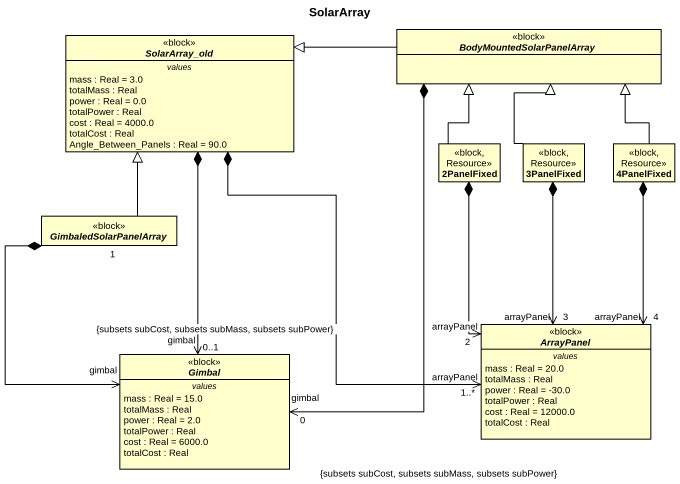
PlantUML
@startuml
title SolarArray
hide circle
hide empty members
abstract class SolarArray_old <<block>> {
  -- values --
  mass : Real = 3.0
  totalMass : Real
  power : Real = 0.0
  totalPower : Real
  cost : Real = 4000.0
  totalCost : Real
  Angle_Between_Panels : Real = 90.0
}
abstract class BodyMountedSolarPanelArray <<block>>
class "2PanelFixed" as c2PanelFixed <<block, Resource>>
class "3PanelFixed" as c3PanelFixed <<block, Resource>>
class "4PanelFixed" as c4PanelFixed <<block, Resource>>
abstract class GimbaledSolarPanelArray <<block>>
abstract class Gimbal <<block>> {
  -- values --
  mass : Real = 15.0
  totalMass : Real
  power : Real = 2.0
  totalPower : Real
  cost : Real = 6000.0
  totalCost : Real
}
abstract class ArrayPanel <<block>> {
  -- values --
  mass : Real = 20.0
  totalMass : Real
  power : Real = -30.0
  totalPower : Real
  cost : Real = 12000.0
  totalCost : Real
}
SolarArray_old *--> "gimbal\n0..1\n{subsets subCost, subsets subMass, subsets subPower}" Gimbal
SolarArray_old *--> "arrayPanel\n1..*\n{subsets subCost, subsets subMass, subsets subPower}" ArrayPanel
BodyMountedSolarPanelArray -left-|> SolarArray_old
BodyMountedSolarPanelArray *--> "gimbal\n0" Gimbal
c2PanelFixed -up-|> BodyMountedSolarPanelArray
c3PanelFixed -up-|> BodyMountedSolarPanelArray
c4PanelFixed -up-|> BodyMountedSolarPanelArray
c4PanelFixed *--> "arrayPanel\n4" ArrayPanel
GimbaledSolarPanelArray -up-|> SolarArray_old
GimbaledSolarPanelArray "1" *--> "gimbal" Gimbal
ArrayPanel "arrayPanel\n2" <-up-* c2PanelFixed
ArrayPanel "arrayPanel\n3" <-up-* c3PanelFixed
@enduml
